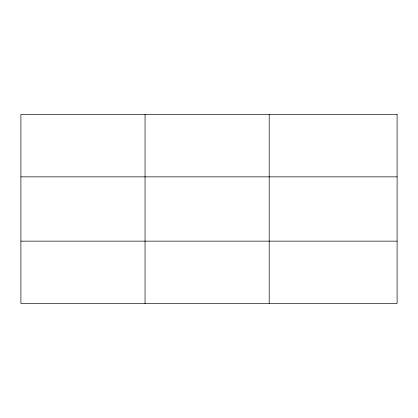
<?xml version="1.0" encoding="UTF-8"?>
<svg xmlns="http://www.w3.org/2000/svg" width="418" height="418" viewBox="0 0 418 418"><rect width="100%" height="100%" fill="white"/><g stroke="black" fill="none" stroke-linecap="round" stroke-linejoin="round"><path stroke-width="0.63" d="M145.046 303.546L145.046 114.454M269.192 303.546L269.192 114.454M20.9 176.856L397.1 176.856M20.9 241.144L397.1 241.144M397.1 114.454L20.9 114.454L20.9 303.546L397.1 303.546L397.1 114.454"/></g></svg>
